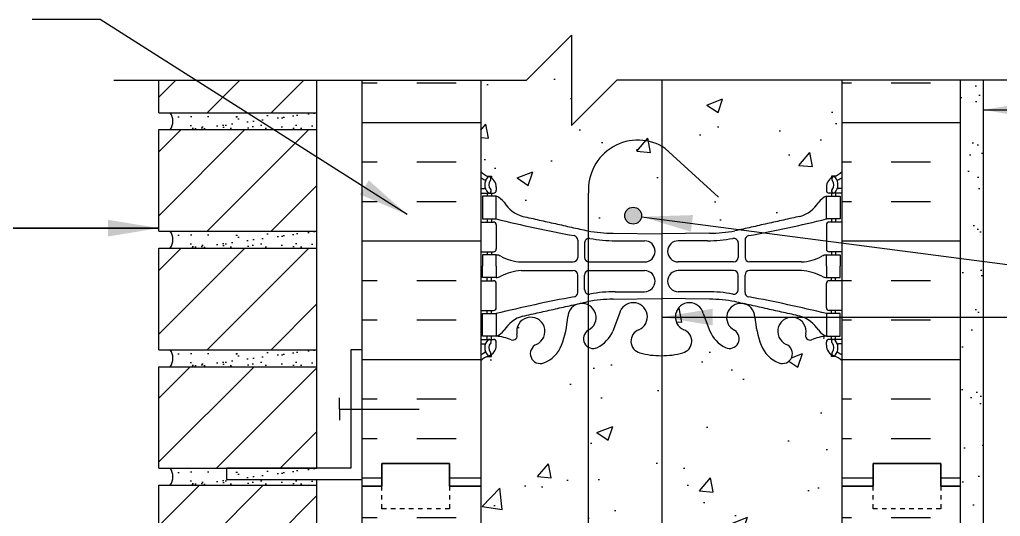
# Model space of a CAD drawing. Header units: inches. Extents: x -6.7 to 44.3, y 74.3 to 149.9.
# Drawn here: x 5.21 to 26.92, y 138.27 to 149.28 of the extents above; entities that cross this region are included whole.
import ezdxf

# ---------------------------------------------------------------- set-up
doc = ezdxf.new("R2010")
doc.units = ezdxf.units.IN
doc.header["$LTSCALE"] = 0.5
doc.header["$MEASUREMENT"] = 0
doc.linetypes.add('DASHED2', pattern=[0.375, 0.25, -0.125])
for name, color, linetype in [('HATCH', 12, 'Continuous'), ('line25', 2, 'Continuous'), ('LINE50', 5, 'Continuous'), ('LINE65', 3, 'Continuous'), ('LINE9', 9, 'Continuous'), ('TEXT', 4, 'Continuous'), ('Web_Edge', 9, 'Continuous')]:
    doc.layers.add(name, color=color, linetype=linetype)
doc.styles.add('DIM', font='romans.shx', dxfattribs={"width": 0.7})
doc.dimstyles.new('ext_12', dxfattribs={"dimscale": 12, "dimtxt": 0.09375, "dimasz": 0.09375, "dimexe": 0.09375, "dimexo": 0.0625, "dimgap": 0.0625, "dimtad": 1, "dimdec": 1, "dimzin": 2, "dimdsep": 46, "dimlunit": 4, "dimtxsty": 'DIM', "dimcen": 0.09, "dimdle": 0.09375, "dimclrt": 4, "dimadec": 0, "dimazin": 0, "dimtfac": 1, "dimtdec": 1, "dimtmove": 1, "dimatfit": 3, "dimfxl": 1, "dimfrac": 2, "dimtolj": 1, "dimtzin": 0, "dimarcsym": 0})
pattern_1 = [(45, (-108.4953, -49.4303), (-0.707107, 0.707107), [])]

msp = doc.modelspace()

# ---------------------------------------------------------------- hatches: boundary and pattern name
at = {"layer": 'HATCH'}
h = msp.add_hatch(dxfattribs=at)
h.set_pattern_fill('AR-CONC', color=256, scale=0.5)
edge = h.paths.add_edge_path()
edge.add_line((23.4161015, 147.9334305), (18.4276492, 147.9334305))
edge.add_line((18.4276492, 147.9334305), (17.4276492, 146.9334305))
edge.add_line((17.4276492, 146.9334305), (17.4276492, 148.9334305))
edge.add_line((17.4276492, 148.9334305), (16.4276492, 147.9334305))
edge.add_line((16.4276492, 147.9334305), (15.4161015, 147.9334305))
edge.add_line((15.4161015, 147.9334305), (15.4161015, 145.9102337))
edge.add_arc((15.7621045, 146.2711795), 0.5, 226.21088883, 246.42182152)
edge.add_line((15.5621045, 145.812922), (15.6521045, 145.812922))
edge.add_line((15.6521045, 145.812922), (15.6521045, 145.7711959))
edge.add_arc((15.5121045, 145.5640728), 0.25, 0, 55.94420226, ccw=False)
edge.add_line((15.7621045, 145.5640728), (15.7621045, 145.4965728))
edge.add_arc((15.6996045, 145.4965728), 0.0625, -90, 0, ccw=False)
edge.add_line((15.6996045, 145.4340728), (15.6521045, 145.4340728))
edge.add_line((15.6521045, 145.4340728), (15.6521045, 145.3640728))
edge.add_line((15.6521045, 145.3640728), (15.7571045, 145.3640728))
edge.add_arc((15.6346958, 145.0214689), 0.3638149, 32.04242228, 70.33874127, ccw=False)
edge.add_arc((16.5578147, 145.6326989), 0.7434991, 214.2280195, 253.81071146)
edge.add_spline(control_points=[(16.3505186, 144.9186827), (17.7879686, 144.5982227)], knot_values=[0, 0, 1, 1], degree=1, periodic=0)
edge.add_arc((18.3443064, 147.5298275), 2.9839267, 259.25461643, 270.09946546)
edge.add_line((18.3494865, 144.5459053), (19.4161015, 144.5301528))
edge.add_line((19.4161015, 144.5301528), (20.4827164, 144.5459053))
edge.add_arc((20.4878965, 147.5298275), 2.9839267, 269.90053454, 280.74538357)
edge.add_spline(control_points=[(21.0442344, 144.5982227), (22.4816844, 144.9186827)], knot_values=[0, 0, 1, 1], degree=1, periodic=0)
edge.add_arc((22.2743882, 145.6326989), 0.7434991, 286.18928854, 325.7719805)
edge.add_arc((23.1975071, 145.0214689), 0.3638149, 109.66125873, 147.95757772, ccw=False)
edge.add_line((23.0750985, 145.3640728), (23.1800985, 145.3640728))
edge.add_line((23.1800985, 145.3640728), (23.1800985, 145.4340728))
edge.add_line((23.1800985, 145.4340728), (23.1325985, 145.4340728))
edge.add_arc((23.1325985, 145.4965728), 0.0625, 180, 270, ccw=False)
edge.add_line((23.0700985, 145.4965728), (23.0700985, 145.5640728))
edge.add_arc((23.3200985, 145.5640728), 0.25, 124.05579774, 180, ccw=False)
edge.add_line((23.1800985, 145.7711959), (23.1800985, 145.812922))
edge.add_line((23.1800985, 145.812922), (23.2700985, 145.812922))
edge.add_arc((23.0700985, 146.2711795), 0.5, 293.57817848, 313.78911117)
edge.add_line((23.4161015, 145.9102337), (23.4161015, 147.9334305))
h.paths.add_polyline_path([(23.4161015, 138.9446424), (23.4161015, 141.7179119, 0.0884161507), (23.2700985, 141.8152235), (23.1800985, 141.8152235), (23.1800985, 141.8569496, -0.2490694202), (23.0700985, 142.0640728), (23.0700985, 142.1315728, -0.4142135624), (23.1325985, 142.1940728), (23.1800985, 142.1940728), (23.1800985, 142.2640728), (23.0750985, 142.2640728, 0.0853478446), (22.7456389, 142.1885542, -0.6696014941), (22.6131365, 142.3088359, 2.0872314076), (22.1792371, 142.0840186, -1), (22.0158085, 141.6754955, -0.213449913), (21.6235828, 142.064696, -0.0699232591), (21.4867158, 142.7084987, 1.7023944724), (21.0369474, 142.3959544, -0.9407930193), (20.8334348, 142.0126912, -0.1730747606), (20.4875265, 142.3793482), (20.3448887, 142.7661931, 1.6124735372), (19.9133455, 142.4066049, -0.734872413), (19.8902419, 141.895566, -0.0684752628), (19.4161015, 141.8335031, -0.0684752628), (18.941961, 141.895566, -0.734872413), (18.9188574, 142.4066049, 1.6124735372), (18.4873143, 142.7661931), (18.3446764, 142.3793482, -0.1730747606), (17.9987681, 142.0126912, -0.9407930193), (17.7952556, 142.3959544, 1.7023944724), (17.3454871, 142.7084987, -0.0699232591), (17.2086201, 142.064696, -0.213449913), (16.8163944, 141.6754955, -1), (16.6529658, 142.0840186, 2.0872314076), (16.2190664, 142.3088359, -0.6696014941), (16.086564, 142.1885542, 0.0853478446), (15.7571045, 142.2640728), (15.6521045, 142.2640728), (15.6521045, 142.1940728), (15.6996045, 142.1940728, -0.4142135624), (15.7621045, 142.1315728), (15.7621045, 142.0640728, -0.2490694202), (15.6521045, 141.8569496), (15.6521045, 141.8152235), (15.5621045, 141.8152235, 0.0884161507), (15.4161015, 141.7179119), (15.4161015, 138.9446424), (15.4161015, 136.171373, 0.0884161507), (15.5621045, 136.0740613), (15.6521045, 136.0740613), (15.6521045, 136.0323353, -0.2490694202), (15.7621045, 135.8252121), (15.7621045, 135.7577121, -0.4142135624), (15.6996045, 135.6952121), (15.6521045, 135.6952121), (15.6521045, 135.6252121), (15.7571045, 135.6252121, 0.0853478446), (16.086564, 135.7007307, -0.6696014941), (16.2190664, 135.580449, 2.0872314076), (16.6529658, 135.8052663, -1), (16.8163944, 136.2137893, -0.213449913), (17.2086201, 135.8245889, -0.0699232591), (17.3454871, 135.1807862, 1.7023944724), (17.7952556, 135.4933305, -0.9407930193), (17.9987681, 135.8765937, -0.1730747606), (18.3446764, 135.5099366), (18.4873143, 135.1230918, 1.6124735372), (18.9188574, 135.48268, -0.734872413), (18.941961, 135.9937188, -0.0684752628), (19.4161015, 136.0557818, -0.0684752628), (19.8902419, 135.9937188, -0.734872413), (19.9133455, 135.48268, 1.6124735372), (20.3448887, 135.1230918), (20.4875265, 135.5099366, -0.1730747606), (20.8334348, 135.8765937, -0.9407930193), (21.0369474, 135.4933305, 1.7023944724), (21.4867158, 135.1807862, -0.0699232591), (21.6235828, 135.8245889, -0.213449913), (22.0158085, 136.2137893, -1), (22.1792371, 135.8052663, 2.0872314076), (22.6131365, 135.580449, -0.6696014941), (22.7456389, 135.7007307, 0.0853478446), (23.0750985, 135.6252121), (23.1800985, 135.6252121), (23.1800985, 135.6952121), (23.1325985, 135.6952121, -0.4142135624), (23.0700985, 135.7577121), (23.0700985, 135.8252121, -0.2490694202), (23.1800985, 136.0323353), (23.1800985, 136.0740613), (23.2700985, 136.0740613, 0.0884161507), (23.4161015, 136.171373)])
h.paths.add_polyline_path([(15.4161015, 135.1038218), (12.7911015, 132.4738182), (12.7911015, 130.7863182), (15.4161015, 130.7863182)])
h.paths.add_polyline_path([(15.4161015, 130.2863182), (12.7911015, 130.2863182), (12.7911015, 128.2148277), (15.4161015, 128.2148277)])
h.paths.add_polyline_path([(26.0411015, 109.8328432), (12.7911015, 109.8328432), (12.7911015, 105.8322339), (15.4161015, 103.2072339), (15.4161015, 107.5887956), (15.9261004, 107.5887956), (15.9261006, 107.5026124, -0.3803970779), (16.2190705, 107.2075104, 2.0872314075), (16.6529699, 107.4323277, -1), (16.8163985, 107.8408508, -0.213449913), (17.2086243, 107.4516503, -0.0682259172), (17.3443221, 106.8237838, 1.7531709102), (17.7952597, 107.1203919, -0.9407930193), (17.9987722, 107.5036551, -0.1730747606), (18.3446805, 107.1369981), (18.4873184, 106.7501532, 1.6124735372), (18.9188615, 107.1097414, -0.734872413), (18.9419651, 107.6207803, -0.0684752628), (19.4161056, 107.6828432, -0.0684752628), (19.890246, 107.6207803, -0.734872413), (19.9133496, 107.1097414, 1.6124735372), (20.3448928, 106.7501532), (20.4875306, 107.1369981, -0.1730747606), (20.8334389, 107.5036551, -0.9407930192), (21.0369515, 107.1203919, 1.7531709102), (21.4878891, 106.8237838, -0.0682259172), (21.6235869, 107.4516503, -0.213449913), (22.0158127, 107.8408508, -1), (22.1792412, 107.4323277, 2.0872314077), (22.6131407, 107.2075104, -0.3803920598), (22.9061051, 107.5026121), (22.9061051, 107.5887956), (23.4161015, 107.5887956), (23.4161015, 103.2066246), (26.0411015, 105.8322339)])
h.paths.add_polyline_path([(22.9061051, 102.6140029, 0.2681384485), (22.7449544, 102.7621264), (16.0872567, 102.7621264, 0.2681558505), (15.9261018, 102.6139893), (15.9261018, 101.1451866), (16.0460978, 100.9451932), (16.0460978, 100.8328432), (16.0460978, 100.7204932), (15.9261018, 100.5204999), (15.9261018, 99.0516971, 0.2681558505), (16.0872567, 98.9035601), (22.7449544, 98.9035601, 0.2681384485), (22.9061051, 99.0516836), (22.9061051, 100.5204932), (22.7861051, 100.7204932), (22.7861051, 100.8328432), (22.7861051, 100.9451932), (22.9061051, 101.1451932)])
h.paths.add_polyline_path([(19.3398556, 104.1654325, 0.2256517541), (18.9648556, 104.5404325), (16.3011061, 104.5404325, 0.2256517541), (15.9261061, 104.1654325), (15.9261061, 103.3246266, 0.2256517541), (16.3011061, 102.9496266), (18.9648556, 102.9496266, 0.2256517541), (19.3398556, 103.3246266)])
h.paths.add_polyline_path([(19.3398556, 105.94686, 0.2256517541), (18.9648556, 106.32186), (16.3011061, 106.32186, 0.2256517541), (15.9261061, 105.94686), (15.9261061, 105.1060541, 0.2256517541), (16.3011061, 104.7310541), (18.9648556, 104.7310541, 0.2256517541), (19.3398556, 105.1060541)], flags=17)
h.paths.add_polyline_path([(22.9061051, 105.94686, 0.2256517541), (22.5311051, 106.32186), (19.8673556, 106.32186, 0.2256517541), (19.4923556, 105.94686), (19.4923556, 105.1060541, 0.2256517541), (19.8673556, 104.7310541), (22.5311051, 104.7310541, 0.2256517541), (22.9061051, 105.1060541)], flags=17)
h.paths.add_polyline_path([(22.9061051, 104.1654325, 0.2256517541), (22.5311051, 104.5404325), (19.8673556, 104.5404325, 0.2256517541), (19.4923556, 104.1654325), (19.4923556, 103.3246266, 0.2256517541), (19.8673556, 102.9496266), (22.5311051, 102.9496266, 0.2256517541), (22.9061051, 103.3246266)])
h.paths.add_polyline_path([(12.2911015, 109.8328432), (10.2911015, 109.8328432), (8.1036015, 109.8328432), (3.370376, 109.6771239), (3.3691826, 107.2112903), (2.3691826, 106.2112903), (4.3691826, 106.2112903), (3.3695002, 105.211608), (3.3695002, 103.6738489), (12.2911015, 103.9673624)])
h.paths.add_polyline_path([(36.4627027, 107.8287012), (34.4627027, 107.8287012), (35.4627027, 108.8287012), (35.4627027, 109.8328432), (26.5411015, 109.8328432), (26.5411015, 105.8322663), (35.4627027, 105.8328432), (35.4627027, 106.8287012)])
h.paths.add_polyline_path([(19.3398556, 96.5596324, 0.2256517541), (18.9648556, 96.9346324), (16.3011061, 96.9346324, 0.2256517541), (15.9261061, 96.5596324), (15.9261061, 95.7188265, 0.2256517541), (16.3011061, 95.3438265), (18.9648556, 95.3438265, 0.2256517541), (19.3398556, 95.7188265)])
h.paths.add_polyline_path([(19.3398556, 98.3410599, 0.2256517541), (18.9648556, 98.7160599), (16.3011061, 98.7160599, 0.2256517541), (15.9261061, 98.3410599), (15.9261061, 97.500254, 0.2256517541), (16.3011061, 97.125254), (18.9648556, 97.125254, 0.2256517541), (19.3398556, 97.500254)])
h.paths.add_polyline_path([(22.9061051, 97.500254), (22.9061051, 98.3410599, 0.2256517541), (22.5311051, 98.7160599), (19.8673556, 98.7160599, 0.2256517541), (19.4923556, 98.3410599), (19.4923556, 97.500254, 0.2256517541), (19.8673556, 97.125254), (22.5311051, 97.125254, 0.2256517541)])
h.paths.add_polyline_path([(22.9061051, 96.5596324, 0.2256517541), (22.5311051, 96.9346324), (19.8673556, 96.9346324, 0.2256517541), (19.4923556, 96.5596324), (19.4923556, 95.7188265, 0.2256517541), (19.8673556, 95.3438265), (22.5311051, 95.3438265, 0.2256517541), (22.9061051, 95.7188265)])
h.paths.add_polyline_path([(23.4161015, 91.8328432), (23.4161015, 92.5922319), (23.3311051, 92.3315764, -0.6), (23.2311051, 92.3315764), (23.182192, 92.4815764), (23.0561051, 92.4815764, -0.4142135624), (23.0061051, 92.5315764), (23.0061051, 92.5615764), (22.9061051, 92.5615764), (22.9061051, 94.1630744, -0.3803920598), (22.6131407, 94.458176, 2.0872314078), (22.1792412, 94.2333588, -1), (22.0158127, 93.8248357, -0.213449913), (21.6235869, 94.2140362, -0.0682259172), (21.4878891, 94.8419027, 1.7531709103), (21.0369515, 94.5452946, -0.9407930192), (20.8334389, 94.1620314, -0.1730747606), (20.4875306, 94.5286884), (20.3448928, 94.9155333, 1.6124735373), (19.9133496, 94.5559451, -0.734872413), (19.890246, 94.0449062, -0.0684752628), (19.4161056, 93.9828432, -0.0684752628), (18.9419651, 94.0449062, -0.734872413), (18.9188615, 94.5559451, 1.6124735373), (18.4873184, 94.9155333), (18.3446805, 94.5286884, -0.1730747606), (17.9987722, 94.1620314, -0.9407930192), (17.7952597, 94.5452946, 1.7531709102), (17.3443221, 94.8419027, -0.0682259172), (17.2086243, 94.2140362, -0.213449913), (16.8163985, 93.8248357, -1), (16.6529699, 94.2333588, 2.0872314074), (16.2190705, 94.458176, -0.3803970205), (15.9261007, 94.1630741), (15.9260978, 92.5615764), (15.8260978, 92.5615764), (15.8260978, 92.5315764, -0.4142135624), (15.7760978, 92.4815764), (15.6500109, 92.4815764), (15.6010978, 92.3315764, -0.6), (15.5010978, 92.3315764), (15.4161015, 92.5922319), (15.4161015, 92.5615764), (15.4161015, 91.8328432), (15.4161015, 89.0595738, 0.0884161507), (15.5621045, 88.9622621), (15.6521045, 88.9622621), (15.6521045, 88.9205361, -0.2490694202), (15.7621045, 88.7134129), (15.7621045, 88.6459129, -0.4142135624), (15.6996045, 88.5834129), (15.6521045, 88.5834129), (15.6521045, 88.5134129), (15.7571045, 88.5134129, 0.0853478446), (16.086564, 88.5889315, -0.6696014941), (16.2190664, 88.4686498, 2.0872314076), (16.6529658, 88.6934671, -1), (16.8163944, 89.1019901, -0.213449913), (17.2086201, 88.7127897, -0.0682259172), (17.344318, 88.0849231, 1.7531709102), (17.7952556, 88.3815313, -0.9407930193), (17.9987681, 88.7647945, -0.1730747606), (18.3446764, 88.3981375), (18.4873143, 88.0112926, 1.6124735373), (18.9188574, 88.3708808, -0.7348724132), (18.941961, 88.8819196, -0.0684752628), (19.4161015, 88.9439826, -0.0684752628), (19.8902419, 88.8819196, -0.734872413), (19.9133455, 88.3708808, 1.6124735373), (20.3448887, 88.0112926), (20.4875265, 88.3981375, -0.1730747606), (20.8334348, 88.7647945, -0.9407930193), (21.0369474, 88.3815313, 1.7531709102), (21.487885, 88.0849231, -0.0682259172), (21.6235828, 88.7127897, -0.213449913), (22.0158085, 89.1019901, -1), (22.1792371, 88.6934671, 2.0872314075), (22.6131365, 88.4686498, -0.6696014941), (22.7456389, 88.5889315, 0.0853478446), (23.0750985, 88.5134129), (23.1800985, 88.5134129), (23.1800985, 88.5834129), (23.1325985, 88.5834129, -0.4142135624), (23.0700985, 88.6459129), (23.0700985, 88.7134129, -0.2490694202), (23.1800985, 88.9205361), (23.1800985, 88.9622621), (23.2700985, 88.9622621, 0.0884161507), (23.4161015, 89.0595738)])
h = msp.add_hatch(dxfattribs=at)
h.set_pattern_fill('ANSI31', color=256, scale=8, style=0)
h.set_pattern_definition([(45, (-108.4953, -44.1803), (-0.707107, 0.707107), [])])
h.paths.add_polyline_path([(11.7911015, 147.931056), (8.2911015, 147.931056), (8.2911015, 147.2148277), (11.7911015, 147.2148277)])
h = msp.add_hatch(dxfattribs=at)
h.set_pattern_fill('INSUL', color=256, scale=7, style=0)
h.paths.add_polyline_path([(15.4161015, 147.931056), (12.7911015, 147.931056), (12.7911015, 138.9446424), (13.2286015, 138.9446424), (13.2286015, 139.4446424), (14.7286015, 139.4446424), (14.7286015, 138.9446424), (15.1661015, 138.9446424), (15.4161015, 138.9446424)])
h.paths.add_polyline_path([(26.0411015, 140.9778168), (23.4161015, 140.9778168), (23.4161015, 138.9446424), (23.6661015, 138.9446424), (24.1036015, 138.9446424), (24.1036015, 139.4446424), (25.6036015, 139.4446424), (25.6036015, 138.9446424), (26.0411015, 138.9446424)])
h.paths.add_polyline_path([(26.0411015, 147.931056), (23.4161015, 147.931056), (23.4161015, 140.9778168), (26.0411015, 140.9778168)])
h = msp.add_hatch(dxfattribs=at)
h.set_pattern_fill('AR-SAND', color=256, scale=0.5, style=0)
h.set_pattern_definition([(37.5, (-2809.8135, -357.8431), (-0.03149668, 0.96341188), [0, -0.76, 0, -0.85, 0, -0.8125]), (7.5, (-2809.8135, -357.8431), (0.88488835, 1.41107303), [0, -0.41, 0, -0.685, 0, -0.2625]), (327.5, (-2810.4285, -357.8431), (1.55707093, 0.00282953), [0, -0.25, 0, -0.9, 0, -1.175]), (317.5, (-2810.4285, -357.8431), (1.5030633, 0.4388378), [0, -0.125, 0, -0.59, 0, -0.675])])
h.paths.add_polyline_path([(26.5411015, 135.0015948), (26.0411015, 135.0015948), (26.0411015, 129.7020107), (26.5411015, 129.7020107)])
h.paths.add_polyline_path([(26.0411015, 135.0015948), (26.5411015, 135.0015948), (26.5411015, 139.2389194), (26.0411015, 139.2389194), (26.0411015, 138.9446424)])
h.paths.add_polyline_path([(26.0411015, 139.2389194), (26.5411015, 139.2389194), (26.5411015, 147.9355848), (26.0411015, 147.9355848)])
h = msp.add_hatch(dxfattribs=at)
h.set_pattern_fill('AR-SAND', color=256, scale=0.25, style=0)
h.set_pattern_definition([(37.5, (-108.4953, -33.6803), (-0.01574834, 0.48170594), [0, -0.38, 0, -0.425, 0, -0.40625]), (7.5, (-108.4953, -33.6803), (0.4424442, 0.7055365), [0, -0.205, 0, -0.3425, 0, -0.13125]), (327.5, (-108.8028, -33.6803), (0.7785355, 0.0014148), [0, -0.125, 0, -0.45, 0, -0.5875]), (317.5, (-108.8028, -33.6803), (0.7515317, 0.2194189), [0, -0.0625, 0, -0.295, 0, -0.3375])])
h.paths.add_polyline_path([(11.7911015, 147.2148277), (8.5411015, 147.2148277, -0.3182332765), (8.5411015, 146.8398277), (11.7911015, 146.8398277)])
h = msp.add_hatch(dxfattribs=at)
h.set_pattern_fill('ANSI31', color=256, scale=8, style=0)
h.set_pattern_definition([(45, (-108.4953, -46.8053), (-0.707107, 0.707107), [])])
h.paths.add_polyline_path([(11.7911015, 144.5898277), (11.7911015, 146.8398277), (8.2911015, 146.8398277), (8.2911015, 144.5898277)])
h = msp.add_hatch(dxfattribs=at)
h.set_pattern_fill('AR-SAND', color=256, scale=0.25, style=0)
h.set_pattern_definition([(37.5, (-108.4953, -36.3053), (-0.01574834, 0.48170594), [0, -0.38, 0, -0.425, 0, -0.40625]), (7.5, (-108.4953, -36.3053), (0.4424442, 0.7055365), [0, -0.205, 0, -0.3425, 0, -0.13125]), (327.5, (-108.8028, -36.3053), (0.7785355, 0.0014148), [0, -0.125, 0, -0.45, 0, -0.5875]), (317.5, (-108.8028, -36.3053), (0.7515317, 0.2194189), [0, -0.0625, 0, -0.295, 0, -0.3375])])
h.paths.add_polyline_path([(11.7911015, 144.5898277), (8.5411015, 144.5898277, -0.3182332765), (8.5411015, 144.2148277), (11.7911015, 144.2148277)])
h = msp.add_hatch(dxfattribs=at)
h.set_pattern_fill('ANSI31', color=256, scale=8, style=0)
h.set_pattern_definition(pattern_1)
h.paths.add_polyline_path([(11.7911015, 141.9648277), (11.7911015, 144.2148277), (8.2911015, 144.2148277), (8.2911015, 141.9648277)])
h = msp.add_hatch(dxfattribs=at)
h.set_pattern_fill('AR-SAND', color=256, scale=0.25, style=0)
h.set_pattern_definition([(37.5, (-108.4953, -38.9303), (-0.01574834, 0.48170594), [0, -0.38, 0, -0.425, 0, -0.40625]), (7.5, (-108.4953, -38.9303), (0.4424442, 0.7055365), [0, -0.205, 0, -0.3425, 0, -0.13125]), (327.5, (-108.8028, -38.9303), (0.7785355, 0.0014148), [0, -0.125, 0, -0.45, 0, -0.5875]), (317.5, (-108.8028, -38.9303), (0.7515317, 0.2194189), [0, -0.0625, 0, -0.295, 0, -0.3375])])
h.paths.add_polyline_path([(11.7911015, 141.9648277), (8.5411015, 141.9648277, -0.3182332765), (8.5411015, 141.5898277), (11.7911015, 141.5898277)])
h = msp.add_hatch(dxfattribs=at)
h.set_pattern_fill('ANSI31', color=256, scale=8, style=0)
h.set_pattern_definition(pattern_1)
h.paths.add_polyline_path([(8.2911015, 139.3398277), (11.7911015, 139.3398277), (11.7911015, 141.5898277), (8.2911015, 141.5898277)])
h = msp.add_hatch(dxfattribs=at)
h.set_pattern_fill('AR-SAND', color=256, scale=0.25, style=0)
h.set_pattern_definition([(37.5, (-108.4953, -41.5553), (-0.01574834, 0.48170594), [0, -0.38, 0, -0.425, 0, -0.40625]), (7.5, (-108.4953, -41.5553), (0.4424442, 0.7055365), [0, -0.205, 0, -0.3425, 0, -0.13125]), (327.5, (-108.8028, -41.5553), (0.7785355, 0.0014148), [0, -0.125, 0, -0.45, 0, -0.5875]), (317.5, (-108.8028, -41.5553), (0.7515317, 0.2194189), [0, -0.0625, 0, -0.295, 0, -0.3375])])
h.paths.add_polyline_path([(11.7911015, 139.3398277), (8.5411015, 139.3398277, -0.3182332765), (8.5411015, 138.9648277), (11.7911015, 138.9648277)])
h = msp.add_hatch(dxfattribs=at)
h.set_pattern_fill('ANSI31', color=256, scale=8, style=0)
h.set_pattern_definition(pattern_1)
h.paths.add_polyline_path([(11.7911015, 136.7148277), (11.7911015, 138.9648277), (8.2911015, 138.9648277), (8.2911015, 136.7148277)])
h = msp.add_hatch(dxfattribs=at)
h.set_pattern_fill('INSUL', color=256, scale=7, style=0)
h.paths.add_polyline_path([(15.4161015, 138.9446424), (15.1661015, 138.9446424), (14.7286015, 138.9446424), (14.7286015, 138.4446424), (13.2286015, 138.4446424), (13.2286015, 138.9446424), (12.7911015, 138.9446424), (12.7911015, 132.8191834), (13.1358096, 132.8191834), (15.4161015, 135.1038218)])
h.paths.add_polyline_path([(26.0411015, 135.6013015), (23.4161015, 135.6013015), (23.4161015, 128.2148277), (26.0411015, 128.2148277)])
h.paths.add_polyline_path([(13.1358096, 132.8191834), (12.7911015, 132.8191834), (12.7911015, 132.4738182)])
h.paths.add_polyline_path([(26.0411015, 138.9446424), (25.6036015, 138.9446424), (25.6036015, 138.4446424), (24.1036015, 138.4446424), (24.1036015, 138.9446424), (23.6661015, 138.9446424), (23.4161015, 138.9446424), (23.4161015, 135.6013015), (26.0411015, 135.6013015)])
at = {"layer": 'LINE65'}
msp.add_hatch(color=256, dxfattribs=at).paths.add_polyline_path([(18.9797914, 144.9346906, 1), (18.6047914, 144.9346906, 1)])

# ---------------------------------------------------------------- linework, layer by layer
at = {"layer": 'line25'}
for p, q in [((8.2911015, 147.2148277), (8.2911015, 147.9334305)), ((11.7911015, 139.3398277), (11.7911015, 147.9334305)), ((15.4161015, 147.9334305), (15.4161015, 138.9446424)), ((23.4161015, 138.9446424), (23.4161015, 147.9334305)), ((8.2911015, 147.2148277), (11.7911015, 147.2148277)), ((8.2911015, 146.8398277), (11.7911015, 146.8398277)), ((8.2911015, 144.5898277), (8.2911015, 146.8398277)), ((8.2911015, 144.5898277), (11.7911015, 144.5898277)), ((8.2911015, 144.2148277), (11.7911015, 144.2148277)), ((8.2911015, 141.9648277), (8.2911015, 144.2148277)), ((8.2911015, 141.9648277), (11.7911015, 141.9648277)), ((8.2911015, 141.5898277), (11.7911015, 141.5898277)), ((8.2911015, 139.3398277), (8.2911015, 141.5898277)), ((8.2911015, 139.3398277), (11.7911015, 139.3398277)), ((11.7911015, 138.9648277), (11.7911015, 139.0898277)), ((8.2911015, 138.9648277), (11.7911015, 138.9648277)), ((8.2911015, 136.7148277), (8.2911015, 138.9648277)), ((11.7911015, 128.8398277), (11.7911015, 138.9648277)), ((15.4161015, 138.9446424), (15.4161015, 135.1038218)), ((23.4161015, 128.2148277), (23.4161015, 138.9446424))]:
    msp.add_line(p, q, dxfattribs=at)
at = {"layer": 'LINE50'}
for p, q in [((12.7911015, 138.9446424), (12.7911015, 147.9334305)), ((26.0411015, 138.9446424), (26.0411015, 147.9334305)), ((14.7286015, 139.4446424), (13.2286015, 139.4446424)), ((13.2286015, 139.4446424), (13.2286015, 138.9446424)), ((14.7286015, 138.9446424), (14.7286015, 139.4446424)), ((24.1036015, 138.9446424), (24.1036015, 139.4446424)), ((24.1036015, 139.4446424), (25.6036015, 139.4446424)), ((25.6036015, 139.4446424), (25.6036015, 138.9446424)), ((13.2286015, 138.9446424), (12.7911015, 138.9446424)), ((15.1661015, 138.9446424), (14.7286015, 138.9446424)), ((15.4161015, 138.9446424), (15.1661015, 138.9446424)), ((23.4161015, 138.9446424), (23.6661015, 138.9446424)), ((23.6661015, 138.9446424), (24.1036015, 138.9446424)), ((25.6036015, 138.9446424), (26.0411015, 138.9446424))]:
    msp.add_line(p, q, dxfattribs=at)
for points in [[(12.7911015, 128.2148277), (12.7911015, 138.9446424), (13.2286015, 138.9446424), (13.2286015, 139.4446424), (14.7286015, 139.4446424), (14.7286015, 138.9446424), (15.1661015, 138.9446424), (15.4161015, 138.9446424)], [(26.0411015, 128.2148277), (26.0411015, 138.9446424), (25.6036015, 138.9446424), (25.6036015, 139.4446424), (24.1036015, 139.4446424), (24.1036015, 138.9446424), (23.6661015, 138.9446424), (23.4161015, 138.9446424)]]:
    msp.add_lwpolyline(points, dxfattribs=at)
at = {"layer": 'LINE65'}
for p, q in [((19.4276451, 147.9334305), (19.4276451, 131.2148277)), ((19.5034748, 146.4252177), (20.6832267, 145.340934)), ((17.8046318, 130.8932021), (17.8046318, 145.4352195))]:
    msp.add_line(p, q, dxfattribs=at)
msp.add_circle((18.7922914, 144.9346906), 0.1875, dxfattribs=at)
msp.add_arc((18.8969603, 145.5133887), 1.0951219, 56.36963594, 184.09322148, dxfattribs=at)
at = {"layer": 'LINE9'}
for p, q in [((16.4276492, 147.9334305), (17.4276492, 148.9334305)), ((17.4276492, 148.9334305), (17.4276492, 146.9334305)), ((7.2911015, 147.9334305), (16.4276492, 147.9334305)), ((17.4276492, 146.9334305), (18.4276492, 147.9334305)), ((28.569823, 147.9334305), (18.4276492, 147.9334305)), ((26.5411015, 147.9334305), (26.5411015, 127.7148277)), ((4.5674825, 144.658652), (8.2911015, 144.658652))]:
    msp.add_line(p, q, dxfattribs=at)
at = {"layer": 'LINE9', "linetype": 'Continuous'}
for q in [(12.2911015, 140.9023277), (12.2911015, 140.4023277), (14.0512042, 140.6523277)]:
    msp.add_line((12.2911015, 140.6523277), q, dxfattribs=at)
at = {"layer": 'LINE9'}
msp.add_lwpolyline([(9.7911015, 139.0898277), (12.7911015, 139.0898277), (12.7911015, 141.9648277), (12.5411015, 141.9648277), (12.5411015, 139.3398277), (9.7911015, 139.3398277)], close=True, dxfattribs=at)
at = {"layer": 'LINE9', "linetype": 'DASHED2', "ltscale": 0.15}
for points in [[(14.7286015, 138.9446424), (14.7286015, 138.9446424), (14.7286015, 138.4446424), (13.2286015, 138.4446424), (13.2286015, 138.9446424), (13.2286015, 138.9446424)], [(25.6036015, 138.9446424), (25.6036015, 138.9446424), (25.6036015, 138.4446424), (24.1036015, 138.4446424), (24.1036015, 138.9446424), (24.1036015, 138.9446424)]]:
    msp.add_lwpolyline(points, dxfattribs=at)
at = {"layer": 'LINE9'}
for centre in [(8.2763406, 147.0273277), (8.2763406, 144.4023277), (8.2763406, 141.7773277), (8.2763406, 139.1523277)]:
    msp.add_arc(centre, 0.3244296, 324.69439705, 35.30560295, dxfattribs=at)
at = {"layer": 'Web_Edge'}
for p, q in [((15.5621045, 145.812922), (15.6521045, 145.812922)), ((15.6521045, 145.812922), (15.6521045, 145.7711959)), ((23.2700985, 145.812922), (23.1800985, 145.812922)), ((23.1800985, 145.812922), (23.1800985, 145.7711959)), ((15.4161015, 145.5340728), (15.49398, 145.5340728)), ((15.7621045, 145.5640728), (15.7621045, 145.4965728)), ((23.0700985, 145.5640728), (23.0700985, 145.4965728)), ((23.4161015, 145.5340728), (23.3382229, 145.5340728)), ((15.4161015, 145.4340728), (15.6996045, 145.4340728)), ((15.5621045, 145.4340728), (15.5621045, 145.3640728)), ((15.6521045, 145.4340728), (15.6521045, 145.3640728)), ((23.4161015, 145.4340728), (23.1325985, 145.4340728)), ((23.1800985, 145.4340728), (23.1800985, 145.3640728)), ((23.2700985, 145.4340728), (23.2700985, 145.3640728)), ((15.5621045, 144.8640728), (15.5621045, 144.7940728)), ((15.6521045, 144.8640728), (15.6521045, 144.7940728)), ((23.1800985, 144.8640728), (23.1800985, 144.7940728)), ((23.2700985, 144.8640728), (23.2700985, 144.7940728)), ((15.4161015, 144.7940728), (15.6996045, 144.7940728)), ((15.7621045, 144.7315728), (15.7621045, 144.1965728)), ((23.0700985, 144.7315728), (23.0700985, 144.1965728)), ((23.4161015, 144.7940728), (23.1325985, 144.7940728)), ((18.3494865, 144.5459053), (19.4161086, 144.5301527)), ((20.4827164, 144.5459053), (19.4160944, 144.5301527)), ((17.5641586, 144.3941474), (17.5641586, 144.0093836)), ((17.7166586, 144.3320919), (17.7166586, 144.0093836)), ((18.396821, 144.378021), (19.0437023, 144.378021)), ((20.4353819, 144.378021), (19.7885006, 144.378021)), ((21.1155444, 144.3320919), (21.1155444, 144.0093836)), ((21.2680444, 144.3941474), (21.2680444, 144.0093836)), ((15.4161015, 144.1340728), (15.6996045, 144.1340728)), ((15.5621045, 144.1340728), (15.5621045, 144.0640728)), ((15.6521045, 144.1340728), (15.6521045, 144.0640728)), ((23.4161015, 144.1340728), (23.1325985, 144.1340728)), ((23.1800985, 144.1340728), (23.1800985, 144.0640728)), ((23.2700985, 144.1340728), (23.2700985, 144.0640728)), ((16.3098286, 143.9086027), (17.4642262, 143.9093836)), ((17.8166586, 143.9093836), (19.0437023, 143.9093836)), ((21.0155444, 143.9093836), (19.7885006, 143.9093836)), ((22.5223744, 143.9086027), (21.3679767, 143.9093836)), ((15.5621045, 143.4940728), (15.5621045, 143.5640728)), ((15.6521045, 143.4940728), (15.6521045, 143.5640728)), ((16.3098286, 143.7195428), (17.4642262, 143.7187619)), ((17.5641586, 143.2339981), (17.5641586, 143.6187619)), ((17.7166586, 143.2960536), (17.7166586, 143.6187619)), ((17.8166586, 143.7187619), (19.0437023, 143.7187619)), ((21.0155444, 143.7187619), (19.7885006, 143.7187619)), ((21.1155444, 143.2960536), (21.1155444, 143.6187619)), ((21.2680444, 143.2339981), (21.2680444, 143.6187619)), ((22.5223744, 143.7195428), (21.3679767, 143.7187619)), ((23.1800985, 143.4940728), (23.1800985, 143.5640728)), ((23.2700985, 143.4940728), (23.2700985, 143.5640728)), ((15.4161015, 143.4940728), (15.6996045, 143.4940728)), ((15.7621045, 142.8965728), (15.7621045, 143.4315728)), ((23.0700985, 142.8965728), (23.0700985, 143.4315728)), ((23.4161015, 143.4940728), (23.1325985, 143.4940728)), ((18.3494865, 143.0822402), (19.4161086, 143.0979928)), ((18.396821, 143.2501245), (19.0437023, 143.2501245)), ((20.4827164, 143.0822402), (19.4160944, 143.0979928)), ((20.4353819, 143.2501245), (19.7885006, 143.2501245)), ((15.4161015, 142.8340728), (15.6996045, 142.8340728)), ((15.5621045, 142.7640728), (15.5621045, 142.8340728)), ((15.6521045, 142.7640728), (15.6521045, 142.8340728)), ((18.4873143, 142.7661931), (18.3446764, 142.3793482)), ((20.3448887, 142.7661931), (20.4875265, 142.3793482)), ((23.4161015, 142.8340728), (23.1325985, 142.8340728)), ((23.1800985, 142.7640728), (23.1800985, 142.8340728)), ((23.2700985, 142.7640728), (23.2700985, 142.8340728)), ((15.5621045, 142.1940728), (15.5621045, 142.2640728)), ((15.6521045, 142.1940728), (15.6521045, 142.2640728)), ((23.1800985, 142.1940728), (23.1800985, 142.2640728)), ((23.2700985, 142.1940728), (23.2700985, 142.2640728)), ((15.4161015, 142.1940728), (15.6996045, 142.1940728)), ((15.4161015, 142.0940728), (15.49398, 142.0940728)), ((15.7621045, 142.0640728), (15.7621045, 142.1315728)), ((23.0700985, 142.0640728), (23.0700985, 142.1315728)), ((23.4161015, 142.1940728), (23.1325985, 142.1940728)), ((23.4161015, 142.0940728), (23.3382229, 142.0940728)), ((15.5621045, 141.8152235), (15.6521045, 141.8152235)), ((15.6521045, 141.8152235), (15.6521045, 141.8569496)), ((23.1800985, 141.8152235), (23.1800985, 141.8569496)), ((23.2700985, 141.8152235), (23.1800985, 141.8152235))]:
    msp.add_line(p, q, dxfattribs=at)
for points in [[(15.4571045, 144.8640728), (15.7571045, 144.8640728), (15.7571045, 145.3640728), (15.4571045, 145.3640728)], [(23.3750985, 144.8640728), (23.0750985, 144.8640728), (23.0750985, 145.3640728), (23.3750985, 145.3640728)], [(15.4571045, 142.7640728), (15.7571045, 142.7640728), (15.7571045, 142.2640728), (15.4571045, 142.2640728)], [(23.3750985, 142.7640728), (23.0750985, 142.7640728), (23.0750985, 142.2640728), (23.3750985, 142.2640728)]]:
    msp.add_lwpolyline(points, close=True, dxfattribs=at)
for points in [[(15.7571045, 143.8140728), (15.7571045, 144.0640728), (15.4571045, 144.0640728), (15.4571045, 143.8140728)], [(23.0750985, 143.8140728), (23.0750985, 144.0640728), (23.3750985, 144.0640728), (23.3750985, 143.8140728)], [(15.7571045, 143.8140728), (15.7571045, 143.5640728), (15.4571045, 143.5640728), (15.4571045, 143.8140728)], [(23.0750985, 143.8140728), (23.0750985, 143.5640728), (23.3750985, 143.5640728), (23.3750985, 143.8140728)]]:
    msp.add_lwpolyline(points, dxfattribs=at)
for centre, radius, start, end in [((15.7621045, 146.2711795), 0.5, 226.21088883, 250.52877936), ((15.7621045, 146.2711795), 0.6, 234.78321605, 245.07477071), ((15.7558119, 145.6186322), 0.25, 140.114512, 222.46086784), ((15.5000223, 145.7081619), 0.0210317, 343.46400404, 63.99572766), ((15.5980455, 145.7495289), 0.0450092, 321.44800065, 139.1878992), ((15.5121045, 145.5640728), 0.25, 0, 70.52877936), ((15.7558119, 145.6186322), 0.16, 140.0000772, 222.46086784), ((23.3200985, 145.5640728), 0.25, 109.47122064, 180), ((23.2341574, 145.7495289), 0.0450092, 40.8121008, 218.55199935), ((23.0763911, 145.6186322), 0.16, 317.53913216, 39.9999228), ((23.0700985, 146.2711795), 0.5, 289.47122064, 313.78911117), ((23.0763911, 145.6186322), 0.25, 317.53913216, 39.885488), ((23.3321807, 145.7081619), 0.0210317, 116.00427234, 196.53599596), ((23.0700985, 146.2711795), 0.6, 294.92522929, 305.21678395), ((15.494184, 145.5536552), 0.0195835, 269.40315581, 15.49009994), ((15.6045755, 145.4802394), 0.045, 222.46086784, 42.46086784), ((15.6996045, 145.4965728), 0.0625, 270, 0), ((23.1325985, 145.4965728), 0.0625, 180, 270), ((23.2276275, 145.4802394), 0.045, 137.53913216, 317.53913216), ((23.3380189, 145.5536552), 0.0195835, 164.50990006, 270.59684419), ((15.6346958, 145.0214689), 0.3638149, 34.97751375, 70.33874127), ((23.1975071, 145.0214689), 0.3638149, 109.66125873, 145.02248625), ((16.5578147, 145.6326989), 0.7434991, 212.79191653, 253.81071146), ((22.2743882, 145.6326989), 0.7434991, 286.18928854, 327.20808347), ((22.5657081, 172.2844427), 28.2530312, 256.05521883, 259.63434081), ((16.2664948, 172.2844427), 28.2530312, 280.36565919, 283.94478117), ((15.6996045, 144.7315728), 0.0625, 0, 90), ((23.1325985, 144.7315728), 0.0625, 90, 180), ((17.4641586, 144.3941474), 0.1, 360, 79.63434081), ((17.8166586, 144.3320919), 0.1, 79.25461643, 180), ((18.3443064, 147.5298275), 2.9839267, 259.25461643, 270.09946546), ((18.3916409, 147.3619432), 2.9839267, 259.25461643, 270.09946546), ((20.440562, 147.3619432), 2.9839267, 269.90053454, 280.74538357), ((20.4878965, 147.5298275), 2.9839267, 269.90053454, 280.74538357), ((21.0155444, 144.3320919), 0.1, 0, 100.74538357), ((21.3680444, 144.3941474), 0.1, 100.36565919, 180), ((15.6996045, 144.1965728), 0.0625, 270, 0), ((19.0437023, 144.1437023), 0.2343187, 270, 90), ((19.7885006, 144.1437023), 0.2343187, 90, 270), ((23.1325985, 144.1965728), 0.0625, 180, 270), ((15.7529817, 143.8453891), 0.2187225, 60.49374659, 88.91995366), ((16.3947004, 145.0652359), 1.1597429, 242.58439524, 265.80324931), ((17.4641586, 144.0093836), 0.1, 270.03875911, 360), ((17.8166586, 144.0093836), 0.1, 180, 270), ((21.0155444, 144.0093836), 0.1, 270, 0), ((21.3680444, 144.0093836), 0.1, 180, 269.96124089), ((22.4375025, 145.0652359), 1.1597429, 274.19675069, 297.41560476), ((23.0792212, 143.8453891), 0.2187225, 91.08004634, 119.50625341), ((15.7529817, 143.7827564), 0.2187225, 271.08004634, 299.50625341), ((16.3947004, 142.5629096), 1.1597429, 94.19675069, 117.41560476), ((17.4641586, 143.6187619), 0.1, 0, 89.96124089), ((17.8166586, 143.6187619), 0.1, 90, 180), ((19.0437023, 143.4844432), 0.2343187, 270, 90), ((19.7885006, 143.4844432), 0.2343187, 90, 270), ((21.0155444, 143.6187619), 0.1, 0, 90), ((21.3680444, 143.6187619), 0.1, 90.03875911, 180), ((22.4375025, 142.5629096), 1.1597429, 62.58439524, 85.80324931), ((23.0792212, 143.7827564), 0.2187225, 240.49374659, 268.91995366), ((15.6996045, 143.4315728), 0.0625, 0, 90), ((23.1325985, 143.4315728), 0.0625, 90, 180), ((22.5657081, 115.3437028), 28.2530312, 100.36565919, 103.94478117), ((17.4641586, 143.2339981), 0.1, 280.36565919, 0), ((17.8166586, 143.2960536), 0.1, 180, 280.74538357), ((18.3916409, 140.2662023), 2.9839267, 89.90053454, 100.74538357), ((20.440562, 140.2662023), 2.9839267, 79.25461643, 90.09946546), ((21.0155444, 143.2960536), 0.1, 259.25461643, 0), ((21.3680444, 143.2339981), 0.1, 180, 259.63434081), ((16.2664948, 115.3437028), 28.2530312, 76.05521883, 79.63434081), ((15.6996045, 142.8965728), 0.0625, 270, 0), ((17.657492, 142.677598), 0.3135314, 296.06517412, 177.26428959), ((18.3443064, 140.098318), 2.9839267, 89.90053454, 100.74538357), ((18.7922914, 142.693455), 0.3135314, 293.80836634, 166.58536602), ((20.0399115, 142.693455), 0.3135314, 13.41463398, 246.19163366), ((20.4878965, 140.098318), 2.9839267, 79.25461643, 90.09946546), ((21.1747109, 142.677598), 0.3135314, 2.73571041, 243.93482588), ((23.1325985, 142.8965728), 0.0625, 180, 270), ((16.5578147, 141.9954466), 0.7434991, 106.18928854, 147.20808347), ((16.5263998, 142.3708687), 0.3135314, 293.80836634, 191.41137858), ((14.986489, 142.8735518), 2.3647652, 339.99849228, 355.61052721), ((23.8457139, 142.8735518), 2.3647652, 184.38947279, 200.00150772), ((22.3058031, 142.3708687), 0.3135314, 348.58862142, 246.19163366), ((22.2743882, 141.9954466), 0.7434991, 32.79191653, 73.81071146), ((15.6346958, 142.6066766), 0.3638149, 289.66125873, 325.02248625), ((15.7022373, 141.2682938), 0.9972894, 66.85329828, 86.84620836), ((16.1280424, 142.2759847), 0.0967706, 249.56693299, 19.84487067), ((17.9087148, 142.2105371), 0.2173766, 121.46298898, 294.47356082), ((17.6579647, 142.6807043), 0.7499257, 297.02952574, 336.30624711), ((19.0103751, 142.1547006), 0.2680135, 109.96624785, 255.21080764), ((19.8218279, 142.1547006), 0.2680135, 284.78919236, 70.03375215), ((21.1742382, 142.6807043), 0.7499257, 203.69375289, 242.97047426), ((20.9234882, 142.2105371), 0.2173766, 245.52643918, 58.53701102), ((22.7041605, 142.2759847), 0.0967706, 160.15512933, 290.43306701), ((23.1299656, 141.2682938), 0.9972894, 93.15379164, 113.14670172), ((23.1975071, 142.6066766), 0.3638149, 214.97751375, 250.33874127), ((15.494184, 142.0744903), 0.0195835, 344.50990006, 90.59684419), ((15.7558119, 142.0095133), 0.25, 137.53913216, 219.885488), ((15.6045755, 142.1479061), 0.045, 317.53913216, 137.53913216), ((15.5121045, 142.0640728), 0.25, 289.47122064, 360), ((15.7558119, 142.0095133), 0.16, 137.53913216, 219.9999228), ((15.6996045, 142.1315728), 0.0625, 360, 90), ((16.7346801, 141.8797571), 0.22, 111.80374799, 291.80374799), ((16.5774308, 142.3085542), 0.6766586, 290.68025283, 338.87610785), ((22.2547722, 142.3085542), 0.6766586, 201.12389215, 249.31974717), ((22.0975228, 141.8797571), 0.22, 248.19625201, 68.19625201), ((23.1325985, 142.1315728), 0.0625, 90, 180), ((23.3200985, 142.0640728), 0.25, 180, 250.52877936), ((23.2276275, 142.1479061), 0.045, 42.46086784, 222.46086784), ((23.0763911, 142.0095133), 0.16, 320.0000772, 42.46086784), ((23.0763911, 142.0095133), 0.25, 320.114512, 42.46086784), ((23.3380189, 142.0744903), 0.0195835, 89.40315581, 195.49009994), ((15.7621045, 141.356966), 0.6, 114.92522929, 125.21678395), ((15.7621045, 141.356966), 0.5, 109.47122064, 133.78911117), ((15.5000223, 141.9199836), 0.0210317, 296.00427234, 16.53599596), ((15.5980455, 141.8786167), 0.0450092, 220.8121008, 38.55199935), ((19.4045578, 143.5874825), 1.7540174, 254.70816625, 270.37708125), ((19.4276451, 143.5874825), 1.7540174, 269.62291875, 285.29183375), ((23.2341574, 141.8786167), 0.0450092, 141.44800065, 319.1878992), ((23.0700985, 141.356966), 0.5, 46.21088883, 70.52877936), ((23.3321807, 141.9199836), 0.0210317, 163.46400404, 243.99572766), ((23.0700985, 141.356966), 0.6, 54.78321605, 65.07477071)]:
    msp.add_arc(centre, radius, start, end, dxfattribs=at)
for points in [[(16.3505186, 144.9186827), (17.7879686, 144.5982227)], [(22.4816844, 144.9186827), (21.0442344, 144.5982227)], [(16.3505186, 142.7094628), (17.7879686, 143.0299228)], [(22.4816844, 142.7094628), (21.0442344, 143.0299228)]]:
    msp.add_open_spline(points, degree=1, dxfattribs=at)

# ---------------------------------------------------------------- leaders
at = {"layer": 'TEXT'}
for points in [[(13.7891132, 144.9579627), (6.9881434, 149.277182), (5.4825165, 149.277182)], [(26.5411015, 147.2772135), (36.3968213, 147.2772135), (38.0833333, 147.2772135)], [(8.2911015, 144.658652), (5.4983872, 144.658652), (4.5674825, 144.658652)], [(18.9782046, 144.9103481), (35.943544, 142.6890032), (37.630056, 142.6890032)], [(19.4276451, 142.6890032), (35.943544, 142.6890032), (37.630056, 142.6890032)]]:
    msp.add_leader(points, dimstyle='ext_12', override={"dimgap": 0.0625, "dimtad": 0}, dxfattribs=at)

doc.saveas('drawing.dxf')
